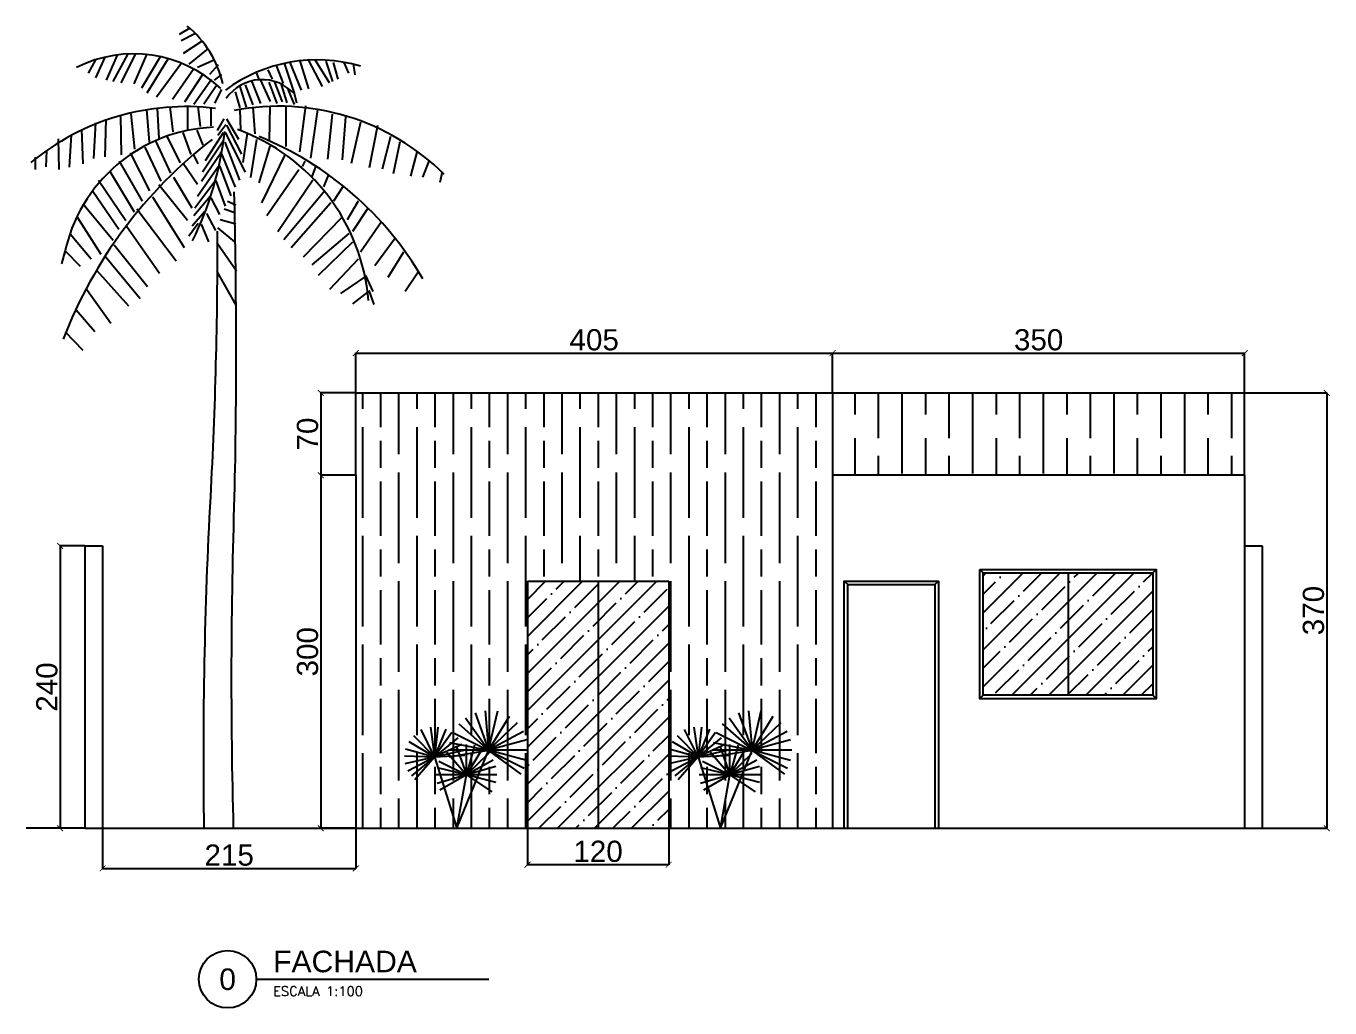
# Model space of a CAD drawing. Header units: metres. Extents: x 5374 to 45363, y 1840 to 12746.
# Drawn here: x 23384 to 24492, y 6477 to 7312 of the extents above; entities that cross this region are included whole.
import ezdxf
from ezdxf.enums import TextEntityAlignment as Align

# ---------------------------------------------------------------- set-up
doc = ezdxf.new("R2010")
doc.units = ezdxf.units.M
for name, color, linetype in [('01', 1, 'Continuous'), ('02', 2, 'Continuous'), ('04', 4, 'Continuous'), ('05', 5, 'Continuous'), ('06', 6, 'Continuous'), ('ARQ-SÍMBOLOS', 2, 'Continuous'), ('ARQ-TEXTO2', 2, 'Continuous'), ('ARQ-TEXTO4', 4, 'Continuous'), ('Block1', 1, 'Continuous'), ('Block2', 2, 'Continuous')]:
    doc.layers.add(name, color=color, linetype=linetype)
doc.styles.add('arial', font='arial.ttf')
doc.styles.add('ROMANS', font='romans.shx')
doc.styles.get("Standard").update_dxf_attribs({"font": 'arial.ttf'})
doc.dimstyles.new('Renan', dxfattribs={"dimtxt": 18, "dimasz": 5, "dimexe": 0.18, "dimexo": 0.0625, "dimgap": 2, "dimtad": 1, "dimzin": 12, "dimtxsty": 'Standard', "dimblk": 'ARCHTICK', "dimcen": 0.09, "dimadec": 0, "dimazin": 0, "dimtfac": 1, "dimtofl": 0, "dimtmove": 0, "dimatfit": 3, "dimfxl": 1, "dimtolj": 1, "dimtzin": 0, "dimarcsym": 0})

# ---------------------------------------------------------------- blocks, each defined once
blk = doc.blocks.new('Planta056')
at = {"layer": 'Block1'}
for p, q in [((28.2, 118.2), (31.7, 78.4)), ((31.7, 78.4), (40.9, 118.1)), ((1.8, 104.9), (31.7, 78.4)), ((8.6, 111), (31.7, 78.4)), ((18.2, 116), (31.7, 78.4)), ((52.5, 112.5), (31.7, 78.4)), ((60.5, 106.1), (31.7, 78.4)), ((-43.7, 93.3), (-22.6, 71.8)), ((-22.6, 71.8), (-36.1, 99.4)), ((-26.8, 101.6), (-22.6, 71.8)), ((-19.1, 101.7), (-22.6, 71.8)), ((-11.2, 99.7), (-22.6, 71.8)), ((-5.1, 96.4), (-22.6, 71.8)), ((-4.2, 96.2), (67.5, 60.6)), ((66.9, 97.3), (31.7, 78.4)), ((-51.7, 79.8), (-22.6, 71.8)), ((-48.5, 87.3), (-22.6, 71.8)), ((0.7, 90.9), (-45.9, 52.6)), ((4.8, 84.3), (-22.6, 71.8)), ((-7.5, 86.4), (31.7, 78.4)), ((-0.7, 83), (9.4, 53.9)), ((9.4, 53.9), (9.4, 84.1)), ((17.7, 83.6), (9.4, 53.9)), ((25.5, 80.2), (9.4, 53.9)), ((70.3, 88.8), (31.7, 78.4)), ((-52.8, 72.9), (-22.6, 71.8)), ((-52, 65), (6.8, 78.5)), ((-49.3, 57.7), (-22.6, 71.8)), ((-22.7, 71.6), (-42.5, 48.6)), ((-22.6, 71.8), (0, 0)), ((-22.5, 71.7), (7.9, 73.4)), ((-18.2, 67.6), (9.5, 53.8)), ((-10.2, 76.6), (9.4, 53.9)), ((71.7, 78.4), (-8.3, 78.4)), ((31.5, 78.3), (-8.2, 71.4)), ((0, 0), (31.8, 78.2)), ((31.6, 75.3), (9.4, 53.9)), ((36.5, 68.5), (9.4, 53.9)), ((70.3, 68.1), (31.7, 78.4)), ((31.8, 78.2), (64.3, 54.4)), ((40.2, 53.9), (-21.4, 53.9)), ((9.4, 53.9), (-20.1, 45)), ((9.4, 53.9), (-19.7, 60.8)), ((9.4, 53.9), (-17.1, 38.3)), ((0, 0), (9.5, 53.8)), ((39.1, 62), (9.4, 53.9)), ((9.4, 53.9), (34.9, 36.5)), ((39.2, 46), (9.4, 53.9))]:
    blk.add_line(p, q, dxfattribs=at)
blk = doc.blocks.new('k')
at = {"layer": 'Block1'}
for p, q in [((24755.1, 5128.4), (24746, 5123.1)), ((24759.1, 5123.6), (24747.7, 5117.7)), ((24764.8, 5117.1), (24749.4, 5106.9)), ((24693.3, 5105.4), (24684, 5084.4)), ((24701.9, 5106.2), (24689.5, 5083.2)), ((24708.9, 5106.5), (24696.4, 5082)), ((24718.6, 5106.5), (24707.4, 5081.2)), ((24770.5, 5111.1), (24754, 5097.9)), ((24674.8, 5101.5), (24668.5, 5090.2)), ((24682.9, 5103.7), (24675, 5086.2)), ((24729.8, 5104.2), (24713.9, 5077.4)), ((24736.2, 5102.2), (24718.6, 5073.2)), ((24747.9, 5098.7), (24726.7, 5069.7)), ((24776.2, 5101.5), (24761.4, 5094.9)), ((24779, 5097.3), (24771.6, 5089)), ((24828.4, 5096.7), (24834.3, 5081.5)), ((24835.5, 5097.9), (24843.7, 5073.2)), ((24839.8, 5099.2), (24849.6, 5075.7)), ((24848, 5101.6), (24855.9, 5076.9)), ((24855.1, 5102.1), (24867.3, 5079)), ((24861.4, 5101.2), (24873.2, 5082.3)), ((24870.4, 5100.4), (24876.3, 5083.1)), ((24876.7, 5099.2), (24880.6, 5085.2)), ((24885.7, 5099.2), (24889.7, 5090.1)), ((24893.6, 5098.4), (24895.2, 5088.9)), ((24758.4, 5094), (24740.3, 5067.7)), ((24766, 5089.4), (24750.5, 5065.7)), ((24773.4, 5084.7), (24758.4, 5063.7)), ((24781.9, 5089), (24775.6, 5084.2)), ((24807.2, 5084.3), (24815, 5064.5)), ((24811.5, 5090.1), (24813.5, 5084.7)), ((24814.6, 5084.7), (24823.3, 5066.2)), ((24821.3, 5093), (24824.9, 5085.2)), ((24777.5, 5079.7), (24767, 5063.9)), ((24781.8, 5076.4), (24775.8, 5064.7)), ((24793.4, 5074.4), (24797.4, 5060.8)), ((24797.4, 5079), (24802.9, 5061.3)), ((24802.1, 5080.2), (24808.4, 5063.3)), ((24822.1, 5082.7), (24828.8, 5064.5)), ((24826.8, 5082.7), (24833.5, 5065.8)), ((24832.3, 5081.5), (24837.4, 5065)), ((24838.2, 5076.5), (24843.7, 5063.7)), ((24843.7, 5073.2), (24845.7, 5065)), ((24737.9, 5061.7), (24740.5, 5040.4)), ((24752.9, 5062.4), (24752.9, 5042.7)), ((24761.7, 5062.2), (24763.9, 5044.9)), ((24808.4, 5061.3), (24810.3, 5038.6)), ((24822.9, 5062.5), (24822.5, 5032.8)), ((24836.6, 5062.1), (24836.6, 5027.9)), ((24853.1, 5062.5), (24848, 5023.3)), ((24683.6, 5051.2), (24682.9, 5019.2)), ((24696, 5054.2), (24696.7, 5020.7)), ((24705, 5055.7), (24707.9, 5025.7)), ((24718.1, 5059.2), (24720.5, 5031.7)), ((24727.2, 5060.4), (24728.6, 5034.7)), ((24772.7, 5060.7), (24772.7, 5045.4)), ((24784, 5051.4), (24778.1, 5041.5)), ((24786, 5051.4), (24796.2, 5034)), ((24797.4, 5059.2), (24798.1, 5041.9)), ((24863.3, 5059.2), (24857.4, 5018)), ((24875.9, 5055.5), (24872, 5017.1)), ((24887.3, 5053), (24884.5, 5016.7)), ((24663.1, 5042.2), (24664, 5013.2)), ((24675, 5047.9), (24673.3, 5017.7)), ((24748.9, 5039.9), (24755.7, 5021.2)), ((24760.9, 5041.7), (24766, 5029.1)), ((24783.2, 5039.6), (24768.1, 5015.8)), ((24785.6, 5046.4), (24778.9, 5037.3)), ((24784.9, 5039.9), (24802.1, 5006.1)), ((24786, 5046), (24798.9, 5021.3)), ((24803.6, 5039.3), (24800.1, 5014.2)), ((24899.9, 5048.5), (24892, 5013.4)), ((24914.4, 5045.6), (24907.3, 5009.7)), ((24643.1, 5034.4), (24643.6, 5008.4)), ((24654.3, 5037.9), (24652.4, 5010.4)), ((24725.8, 5032.7), (24738.5, 5005.3)), ((24735.4, 5036.3), (24746.8, 5014)), ((24783.9, 5033.4), (24765.7, 5006.1)), ((24784.6, 5031.6), (24797.3, 4999.2)), ((24811.5, 5033.9), (24806.4, 5001.6)), ((24822.9, 5028.3), (24813.5, 4996.9)), ((24925.4, 5036.5), (24918.3, 5008.5)), ((24933.3, 5032), (24927.8, 5004.8)), ((24623.5, 5018.7), (24623.5, 5008.4)), ((24633.3, 5024.2), (24632.6, 5010.7)), ((24704.2, 5022.6), (24720.7, 4990.2)), ((24716.9, 5027.3), (24730.3, 4998.5)), ((24758.1, 5020.8), (24761.9, 5013.3)), ((24781.9, 5023), (24765, 4998.1)), ((24781.1, 5023.7), (24793.5, 4993.4)), ((24835.9, 5021.3), (24815.8, 4980)), ((24948.2, 5024.2), (24942.3, 5002.7)), ((24687.3, 5006.4), (24707.6, 4972.5)), ((24694.9, 5015.4), (24714.5, 4981.5)), ((24749.2, 5013.6), (24761.6, 4996)), ((24779.8, 5011.8), (24761.6, 4985.5)), ((24780.1, 5011.5), (24789.8, 4985.9)), ((24847.6, 5008.1), (24820.5, 4968.9)), ((24852.7, 5015.5), (24850.4, 5011)), ((24861.8, 5010.6), (24858.6, 5002.3)), ((24958, 5015.5), (24952.5, 5001.9)), ((24969.4, 5006.4), (24967.4, 4997.4)), ((24677.4, 4999.2), (24700.7, 4964.9)), ((24728.6, 4995.6), (24753, 4965.3)), ((24741, 5001.7), (24756.8, 4975.8)), ((24777, 4999.2), (24759.1, 4975.4)), ((24777, 4998.8), (24784.9, 4977.2)), ((24859.4, 4999.4), (24829.6, 4955.3)), ((24872.8, 5004), (24868.4, 4993.7)), ((24672.6, 4989.8), (24694.6, 4957.7)), ((24723.4, 4985.1), (24750.2, 4942.2)), ((24772.2, 4985.5), (24758.5, 4968.9)), ((24772.9, 4984.4), (24780.1, 4970)), ((24869.6, 4990.3), (24834.7, 4948.7)), ((24885, 4993.7), (24877.1, 4981.3)), ((24665.3, 4977.9), (24689.8, 4948.3)), ((24710, 4975), (24743.3, 4930.7)), ((24767.4, 4972.5), (24757.1, 4960.2)), ((24784.2, 4974.8), (24793.3, 4971.8)), ((24787.1, 4981.4), (24794, 4978.4)), ((24874.7, 4980), (24841, 4941.7)), ((24897.9, 4981.3), (24888.5, 4965.6)), ((24906.5, 4975.9), (24893.2, 4955.7)), ((24659.1, 4968.5), (24679.4, 4936.4)), ((24762.2, 4962.4), (24754, 4951.6)), ((24764.7, 4962), (24770.9, 4946.9)), ((24769.1, 4971.1), (24776.7, 4956.6)), ((24780.8, 4965.9), (24794, 4962.3)), ((24883.8, 4967.3), (24851.2, 4933.9)), ((24917.9, 4964), (24899.9, 4938)), ((24653.3, 4953.7), (24671.2, 4932.5)), ((24701.4, 4959.9), (24729.3, 4920.2)), ((24778.5, 4958.7), (24792.8, 4946.8)), ((24890.1, 4954.1), (24858.6, 4927.3)), ((24649.2, 4939.3), (24661.9, 4926.3)), ((24690.8, 4944.4), (24718.9, 4909)), ((24778, 4946.2), (24794.5, 4922.3)), ((24893.2, 4946.7), (24864.1, 4918.2)), ((24928.9, 4949.1), (24912.1, 4926.5)), ((24648.8, 4938.6), (24646.1, 4928.1)), ((24683.2, 4934.6), (24712.8, 4898.6)), ((24897.9, 4932.2), (24873.6, 4906.3)), ((24936.4, 4938), (24923.1, 4916.6)), ((24675.7, 4922.7), (24702.8, 4892.4)), ((24778, 4921.7), (24794, 4893.1)), ((24904.2, 4917.4), (24883, 4903)), ((24904.2, 4918.2), (24910.5, 4904.6)), ((24949, 4921.1), (24938, 4904.6)), ((24666.7, 4907.6), (24688, 4877.7)), ((24905.8, 4904.2), (24893.2, 4894.3)), ((24906.9, 4905.4), (24911.3, 4893.5)), ((24658.5, 4889.2), (24674.3, 4870.8)), ((24649.2, 4870.4), (24664, 4854.9))]:
    blk.add_line(p, q, dxfattribs=at)
for centre, radius, start, end in [((24695, 5060.8), 90.4, 13.0554, 50.232), ((24707.3, 4999.1), 107.5, 46.4936, 116.8589), ((24862.9, 4971.6), 129.9, 73.4647, 126.6589), ((24816.4, 5047.7), 37, 41.6126, 145.4379), ((24751.8, 4855.6), 206.2, 83.0447, 129.713), ((24830.6, 4863), 199.1, 45.103, 100.96), ((24780.2, 4909.9), 134.4, 92.2064, 168.5825), ((24502.6, 5073.4), 284, 333.7613, 353.3526), ((24737.9, 4883), 169.4, 4.7225, 70.0911), ((25013.6, 4723.4), 392.3, 127.6554, 158.9783), ((24706.9, 4772.9), 284.3, 30.1097, 67.9106)]:
    blk.add_arc(centre, radius, start, end, dxfattribs=at)
at = {"layer": 'Block2'}
for points in [[(24792.2, 4448.6, -0.01484), (24793, 4730.2, 0.011767), (24792.7, 4989.3)], [(24767.2, 4448.6, -0.017231), (24772.7, 4730.2, 0.014184), (24778.5, 4956)]]:
    blk.add_lwpolyline(points, format="xyb", dxfattribs=at)
blk = doc.blocks.new('*U90')
at = {"layer": 'ARQ-SÍMBOLOS'}
blk.add_line((0.6, 0), (5.458, 0), dxfattribs=at)
blk.add_circle((0, 0), 0.6, dxfattribs=at)
at = {"layer": 'ARQ-TEXTO2', "style": 'ROMANS'}
blk.add_attdef('ESCALA1', text='', height=0.2, dxfattribs=at).set_placement((0.951, -0.149), align=Align.TOP_LEFT)
at = {"layer": 'ARQ-TEXTO4', "style": 'arial'}
blk.add_attdef('TITULODODESENHO', (0.951, 0.146), '', height=0.45, dxfattribs=at)
blk.add_attdef('0', text='', height=0.45, dxfattribs=at).set_placement((0, 0), align=Align.MIDDLE)
blk = doc.blocks.new('_ArchTick')
at = {"color": 0, "linetype": 'ByBlock', "const_width": 0.15}
blk.add_lwpolyline([(-0.5, -0.5), (0.5, 0.5)], dxfattribs=at)
blk = doc.blocks.new('*D95')
at = {"layer": '04', "color": 0, "lineweight": -2, "transparency": 16777216}
for p, q in [((23434.2, 6869.9), (23413, 6869.9)), ((23413.2, 6869.9), (23413.2, 6629.9)), ((23434.2, 6629.9), (23413, 6629.9))]:
    blk.add_line(p, q, dxfattribs=at)
at = {"layer": 'Defpoints', "color": 0, "transparency": 16777216}
for p in [(23434.3, 6869.9), (23413.2, 6629.9), (23434.3, 6629.9)]:
    blk.add_point(p, dxfattribs=at)
at = {"layer": '04', "color": 0, "lineweight": -2, "transparency": 16777216, "xscale": 5, "yscale": 5, "zscale": 5}
for p, rotation in [((23413.2, 6869.9), 90), ((23413.2, 6629.9), 270)]:
    blk.add_blockref('_ArchTick', p, dxfattribs=dict(at, rotation=rotation))
at = {"layer": '04', "color": 0, "transparency": 16777216, "insert": (23402, 6749.9), "char_height": 18, "attachment_point": 5, "rotation": 90}
blk.add_mtext('\\A1;240', dxfattribs=at)
blk = doc.blocks.new('*D96')
at = {"layer": '04', "color": 0, "lineweight": -2, "transparency": 16777216}
for p, q in [((23664.2, 6999.9), (23634.4, 6999.9)), ((23634.6, 6999.9), (23634.6, 6929.9)), ((23664.2, 6929.9), (23634.4, 6929.9))]:
    blk.add_line(p, q, dxfattribs=at)
at = {"layer": 'Defpoints', "color": 0, "transparency": 16777216}
for p in [(23664.3, 6999.9), (23634.6, 6929.9), (23664.3, 6929.9)]:
    blk.add_point(p, dxfattribs=at)
at = {"layer": '04', "color": 0, "lineweight": -2, "transparency": 16777216, "xscale": 5, "yscale": 5, "zscale": 5}
for p, rotation in [((23634.6, 6999.9), 90), ((23634.6, 6929.9), 270)]:
    blk.add_blockref('_ArchTick', p, dxfattribs=dict(at, rotation=rotation))
at = {"layer": '04', "color": 0, "transparency": 16777216, "insert": (23623.4, 6964.9), "char_height": 18, "attachment_point": 5, "rotation": 90}
blk.add_mtext('\\A1;70', dxfattribs=at)
blk = doc.blocks.new('*D97')
at = {"layer": '04', "color": 0, "lineweight": -2, "transparency": 16777216}
for p, q in [((23664.2, 6929.9), (23634.4, 6929.9)), ((23634.6, 6929.9), (23634.6, 6629.9)), ((23664.2, 6629.9), (23634.4, 6629.9))]:
    blk.add_line(p, q, dxfattribs=at)
at = {"layer": 'Defpoints', "color": 0, "transparency": 16777216}
for p in [(23664.3, 6929.9), (23634.6, 6629.9), (23664.3, 6629.9)]:
    blk.add_point(p, dxfattribs=at)
at = {"layer": '04', "color": 0, "lineweight": -2, "transparency": 16777216, "xscale": 5, "yscale": 5, "zscale": 5}
for p, rotation in [((23634.6, 6929.9), 90), ((23634.6, 6629.9), 270)]:
    blk.add_blockref('_ArchTick', p, dxfattribs=dict(at, rotation=rotation))
at = {"layer": '04', "color": 0, "transparency": 16777216, "insert": (23623.4, 6779.9), "char_height": 18, "attachment_point": 5, "rotation": 90}
blk.add_mtext('\\A1;300', dxfattribs=at)
blk = doc.blocks.new('*D99')
at = {"layer": '04', "color": 0, "lineweight": -2, "transparency": 16777216}
for p, q in [((23810.1, 6629.9), (23810.1, 6598.8)), ((23930.1, 6629.9), (23930.1, 6598.8)), ((23810.1, 6599), (23930.1, 6599))]:
    blk.add_line(p, q, dxfattribs=at)
at = {"layer": 'Defpoints', "color": 0, "transparency": 16777216}
for p in [(23810.1, 6629.9), (23930.1, 6629.9), (23930.1, 6599)]:
    blk.add_point(p, dxfattribs=at)
at = {"layer": '04', "color": 0, "lineweight": -2, "transparency": 16777216, "xscale": 5, "yscale": 5, "zscale": 5, "rotation": 180}
blk.add_blockref('_ArchTick', (23810.1, 6599), dxfattribs=at)
at = {"layer": '04', "color": 0, "lineweight": -2, "transparency": 16777216, "xscale": 5, "yscale": 5, "zscale": 5}
blk.add_blockref('_ArchTick', (23930.1, 6599), dxfattribs=at)
at = {"layer": '04', "color": 0, "transparency": 16777216, "insert": (23870.1, 6610.2), "char_height": 18, "attachment_point": 5}
blk.add_mtext('\\A1;120', dxfattribs=at)
blk = doc.blocks.new('*D100')
at = {"layer": '04', "color": 0, "lineweight": -2, "transparency": 16777216}
for p, q in [((23664.3, 7000), (23664.3, 7033.9)), ((23664.3, 7033.7), (24069.3, 7033.7)), ((24069.3, 7000), (24069.3, 7033.9))]:
    blk.add_line(p, q, dxfattribs=at)
at = {"layer": 'Defpoints', "color": 0, "transparency": 16777216}
for p in [(24069.3, 7033.7), (23664.3, 6999.9), (24069.3, 6999.9)]:
    blk.add_point(p, dxfattribs=at)
at = {"layer": '04', "color": 0, "lineweight": -2, "transparency": 16777216, "xscale": 5, "yscale": 5, "zscale": 5, "rotation": 180}
blk.add_blockref('_ArchTick', (23664.3, 7033.7), dxfattribs=at)
at = {"layer": '04', "color": 0, "lineweight": -2, "transparency": 16777216, "xscale": 5, "yscale": 5, "zscale": 5}
blk.add_blockref('_ArchTick', (24069.3, 7033.7), dxfattribs=at)
at = {"layer": '04', "color": 0, "transparency": 16777216, "insert": (23866.8, 7044.9), "char_height": 18, "attachment_point": 5}
blk.add_mtext('\\A1;405', dxfattribs=at)
blk = doc.blocks.new('*D101')
at = {"layer": '04', "color": 0, "lineweight": -2, "transparency": 16777216}
for p, q in [((24069.3, 7000), (24069.3, 7033.9)), ((24069.3, 7033.7), (24419.3, 7033.7)), ((24419.3, 7000), (24419.3, 7033.9))]:
    blk.add_line(p, q, dxfattribs=at)
at = {"layer": 'Defpoints', "color": 0, "transparency": 16777216}
for p in [(24419.3, 7033.7), (24069.3, 6999.9), (24419.3, 6999.9)]:
    blk.add_point(p, dxfattribs=at)
at = {"layer": '04', "color": 0, "lineweight": -2, "transparency": 16777216, "xscale": 5, "yscale": 5, "zscale": 5, "rotation": 180}
blk.add_blockref('_ArchTick', (24069.3, 7033.7), dxfattribs=at)
at = {"layer": '04', "color": 0, "lineweight": -2, "transparency": 16777216, "xscale": 5, "yscale": 5, "zscale": 5}
blk.add_blockref('_ArchTick', (24419.3, 7033.7), dxfattribs=at)
at = {"layer": '04', "color": 0, "transparency": 16777216, "insert": (24244.3, 7044.9), "char_height": 18, "attachment_point": 5}
blk.add_mtext('\\A1;350', dxfattribs=at)
blk = doc.blocks.new('*D102')
at = {"layer": '04', "color": 0, "lineweight": -2, "transparency": 16777216}
for p, q in [((23449.3, 6629.9), (23449.3, 6595.6)), ((23664.3, 6629.9), (23664.3, 6595.6)), ((23449.3, 6595.8), (23664.3, 6595.8))]:
    blk.add_line(p, q, dxfattribs=at)
at = {"layer": 'Defpoints', "color": 0, "transparency": 16777216}
for p in [(23449.3, 6629.9), (23664.3, 6629.9), (23664.3, 6595.8)]:
    blk.add_point(p, dxfattribs=at)
at = {"layer": '04', "color": 0, "lineweight": -2, "transparency": 16777216, "xscale": 5, "yscale": 5, "zscale": 5, "rotation": 180}
blk.add_blockref('_ArchTick', (23449.3, 6595.8), dxfattribs=at)
at = {"layer": '04', "color": 0, "lineweight": -2, "transparency": 16777216, "xscale": 5, "yscale": 5, "zscale": 5}
blk.add_blockref('_ArchTick', (23664.3, 6595.8), dxfattribs=at)
at = {"layer": '04', "color": 0, "transparency": 16777216, "insert": (23556.8, 6607), "char_height": 18, "attachment_point": 5}
blk.add_mtext('\\A1;215', dxfattribs=at)
blk = doc.blocks.new('*D103')
at = {"layer": '04', "color": 0, "lineweight": -2, "transparency": 16777216}
for p, q in [((24419.3, 6999.9), (24489.1, 6999.9)), ((24489, 6999.9), (24489, 6629.9)), ((24419.3, 6629.9), (24489.1, 6629.9))]:
    blk.add_line(p, q, dxfattribs=at)
at = {"layer": 'Defpoints', "color": 0, "transparency": 16777216}
for p in [(24419.3, 6999.9), (24419.3, 6629.9), (24489, 6629.9)]:
    blk.add_point(p, dxfattribs=at)
at = {"layer": '04', "color": 0, "lineweight": -2, "transparency": 16777216, "xscale": 5, "yscale": 5, "zscale": 5}
for p, rotation in [((24489, 6999.9), 90), ((24489, 6629.9), 270)]:
    blk.add_blockref('_ArchTick', p, dxfattribs=dict(at, rotation=rotation))
at = {"layer": '04', "color": 0, "transparency": 16777216, "insert": (24477.8, 6814.9), "char_height": 18, "attachment_point": 5, "rotation": 90}
blk.add_mtext('\\A1;370', dxfattribs=at)

msp = doc.modelspace()

# ---------------------------------------------------------------- hatches: boundary and pattern name
at = {"layer": '01'}
h = msp.add_hatch(dxfattribs=at)
h.set_pattern_fill('ANSI35', color=256, scale=3.5)
h.set_pattern_definition([(45, (-1231.62, 2191.363), (-15.715448, 15.715448), []), (45, (-1215.905, 2191.363), (-15.715448, 15.715448), [27.78125, -5.55625, 0, -5.55625])])
h.paths.add_polyline_path([(24269.272, 6846.92), (24197.272, 6846.92), (24197.272, 6742.92), (24269.272, 6742.92)])
h.paths.add_polyline_path([(24341.272, 6846.92), (24269.272, 6846.92), (24269.272, 6742.92), (24341.272, 6742.92)])
h = msp.add_hatch(dxfattribs=at)
h.set_pattern_fill('ANSI35', color=256, scale=3.5)
h.set_pattern_definition([(45, (-1231.62, 2181.363), (-15.715448, 15.715448), []), (45, (-1215.905, 2181.363), (-15.715448, 15.715448), [27.78125, -5.55625, 0, -5.55625])])
h.paths.add_polyline_path([(23870.081, 6839.92), (23810.081, 6839.92), (23810.081, 6629.92), (23870.081, 6629.92)])
h.paths.add_polyline_path([(23930.081, 6839.92), (23870.081, 6839.92), (23870.081, 6629.92), (23930.081, 6629.92)])
at = {"layer": '04'}
h = msp.add_hatch(dxfattribs=at)
h.set_pattern_fill('GOST_WOOD', color=256, scale=7.7)
h.set_pattern_definition([(90, (-1231.62, 2181.363), (46.2, -3e-15), [77, -15.4]), (90, (-1216.22, 2165.963), (46.2, -3e-15), [46.2, -11.55, 23.1, -11.55]), (90, (-1200.82, 2142.863), (46.2, -3e-15), [77, -15.4])])
h.paths.add_polyline_path([(24069.272, 6999.92), (23664.272, 6999.92), (23664.272, 6929.92), (23664.272, 6629.92), (23810.081, 6629.92), (23810.081, 6839.92), (23930.081, 6839.92), (23930.081, 6629.92), (24069.272, 6629.92), (24069.272, 6929.92)])
h = msp.add_hatch(dxfattribs=at)
h.set_pattern_fill('GOST_WOOD', color=256, scale=10)
h.set_pattern_definition([(90, (-1231.62, 2181.36), (60, -4e-15), [100, -20]), (90, (-1211.62, 2161.36), (60, -4e-15), [60, -15, 30, -15]), (90, (-1191.62, 2131.36), (60, -4e-15), [100, -20])])
h.paths.add_polyline_path([(24069.272, 6999.92), (24069.272, 6929.92), (24419.272, 6929.92), (24419.272, 6999.92)])

# ---------------------------------------------------------------- linework, layer by layer
at = {"layer": '01'}
for p, q in [((23434.272, 6629.92), (23384.272, 6629.92)), ((23434.272, 6629.92), (24419.272, 6629.92)), ((24419.272, 6629.92), (24484.272, 6629.92))]:
    msp.add_line(p, q, dxfattribs=at)
at = {"layer": '02'}
for p, q in [((24194.272, 6849.92), (24197.272, 6846.92)), ((24269.272, 6846.92), (24269.272, 6742.92)), ((24341.272, 6846.92), (24344.272, 6849.92)), ((23810.081, 6839.92), (23810.081, 6629.92)), ((23810.081, 6839.92), (23930.081, 6839.92)), ((23870.081, 6839.92), (23870.081, 6629.92)), ((23930.081, 6839.92), (23930.081, 6629.92)), ((24079.272, 6839.92), (24082.272, 6836.92)), ((24156.272, 6836.92), (24159.272, 6839.92)), ((24194.272, 6739.92), (24197.272, 6742.92)), ((24341.272, 6742.92), (24344.272, 6739.92))]:
    msp.add_line(p, q, dxfattribs=at)
for points in [[(24194.272, 6849.92), (24344.272, 6849.92), (24344.272, 6739.92), (24194.272, 6739.92)], [(24197.272, 6846.92), (24341.272, 6846.92), (24341.272, 6742.92), (24197.272, 6742.92)]]:
    msp.add_lwpolyline(points, close=True, dxfattribs=at)
for points in [[(24079.272, 6629.92), (24079.272, 6838.086), (24079.272, 6839.92), (24159.272, 6839.92), (24159.272, 6629.92)], [(24082.272, 6629.92), (24082.272, 6836.92), (24156.272, 6836.92), (24156.272, 6629.92)]]:
    msp.add_lwpolyline(points, dxfattribs=at)
at = {"layer": '04'}
for p, q in [((23664.272, 6929.92), (23664.272, 6999.92)), ((23664.272, 6999.92), (24069.272, 6999.92)), ((24069.272, 6999.92), (24069.272, 6929.92)), ((24069.272, 6999.92), (24419.272, 6999.92)), ((24419.272, 6929.92), (24419.272, 6999.92)), ((23664.272, 6929.92), (23664.272, 6629.92)), ((24069.272, 6929.92), (24069.272, 6629.92)), ((24419.272, 6929.92), (24069.272, 6929.92))]:
    msp.add_line(p, q, dxfattribs=at)
at = {"layer": '05'}
msp.add_line((24419.272, 6929.92), (24419.272, 6869.92), dxfattribs=at)
at = {"layer": '06'}
for p, q in [((23434.272, 6869.92), (23434.272, 6629.92)), ((23434.272, 6869.92), (23449.272, 6869.92)), ((23449.272, 6869.92), (23449.272, 6629.92)), ((24419.272, 6869.92), (24419.272, 6629.92)), ((24419.272, 6869.92), (24434.272, 6869.92)), ((24434.272, 6869.92), (24434.272, 6629.92))]:
    msp.add_line(p, q, dxfattribs=at)

# ---------------------------------------------------------------- block references
at = {"layer": '01'}
msp.add_blockref('k', (-1231.621, 2181.363), dxfattribs=at)
at = {"layer": '01', "xscale": 0.8447641871554151, "yscale": 0.8447641871554151, "zscale": 0.8447641871554151}
for p in [(23750.278, 6629.92), (23974.089, 6629.92)]:
    msp.add_blockref('Planta056', p, dxfattribs=at)
at = {"layer": 'ARQ-SÍMBOLOS', "xscale": 40.65147190026983, "yscale": 40.65147190026983, "zscale": 40.65147190026983}
msp.add_blockref('*U90', (23555.447, 6501.616), dxfattribs=at).add_auto_attribs({'ESCALA1': 'ESCALA 1:100', '0': '0', 'TITULODODESENHO': 'FACHADA'})

# ---------------------------------------------------------------- dimensions: what is measured, and where the dimension line sits
at = {"layer": '04'}
for base, p1, p2, picture, middle in [((24069.272, 7033.674), (23664.272, 6999.92), (24069.272, 6999.92), '*D100', (23866.772, 7044.864)), ((24419.272, 7033.674), (24069.272, 6999.92), (24419.272, 6999.92), '*D101', (24244.272, 7044.87)), ((23664.272, 6595.812), (23449.272, 6629.92), (23664.272, 6629.92), '*D102', (23556.772, 6607.002))]:
    dim = msp.add_linear_dim(base=base, p1=p1, p2=p2, dimstyle='Renan', dxfattribs=at)
    dim.commit()
    dim.dimension.update_dxf_attribs({"geometry": picture, "text_midpoint": middle})
for base, p1, p2, picture, middle in [((23634.591, 6929.92), (23664.272, 6999.92), (23664.272, 6929.92), '*D96', (23623.401, 6964.92)), ((24488.953, 6629.92), (24419.272, 6999.92), (24419.272, 6629.92), '*D103', (24477.757, 6814.92)), ((23413.205, 6629.92), (23434.272, 6869.92), (23434.272, 6629.92), '*D95', (23402.015, 6749.92))]:
    dim = msp.add_linear_dim(base=base, p1=p1, p2=p2, angle=90, dimstyle='Renan', dxfattribs=at)
    dim.commit()
    dim.dimension.update_dxf_attribs({"geometry": picture, "text_midpoint": middle})
dim = msp.add_linear_dim(base=(23634.591, 6629.92), p1=(23664.272, 6929.92), p2=(23664.272, 6629.92), angle=90, dimstyle='Renan', override={"dimtmove": 1}, dxfattribs=at)
dim.commit()
dim.dimension.update_dxf_attribs({"geometry": '*D97', "text_midpoint": (23623.394, 6779.92)})
dim = msp.add_linear_dim(base=(23930.081, 6598.988), p1=(23810.081, 6629.92), p2=(23930.081, 6629.92), dimstyle='Renan', override={"dimtmove": 1}, dxfattribs=at)
dim.commit()
dim.dimension.update_dxf_attribs({"geometry": '*D99', "text_midpoint": (23870.081, 6610.178)})

doc.saveas('drawing.dxf')
